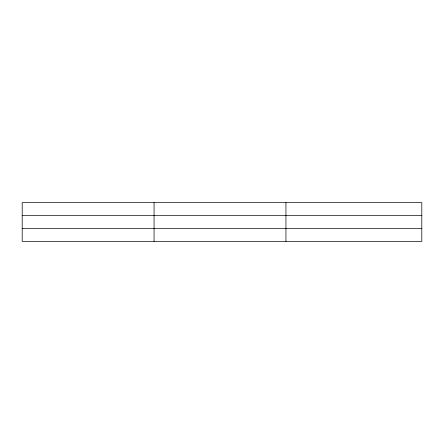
<?xml version="1.0" encoding="UTF-8"?>
<svg xmlns="http://www.w3.org/2000/svg" width="444" height="444" viewBox="0 0 444 444"><rect width="100%" height="100%" fill="white"/><g stroke="black" fill="none" stroke-linecap="round" stroke-linejoin="round"><path stroke-width="0.67" d="M154.068 241.419L154.068 202.581M285.936 241.419L285.936 202.581M421.8 228.605L421.8 241.419L22.2 241.419L22.2 202.581L421.8 202.581L421.8 228.605L22.2 228.605M22.2 215.396L421.8 215.396"/></g></svg>
